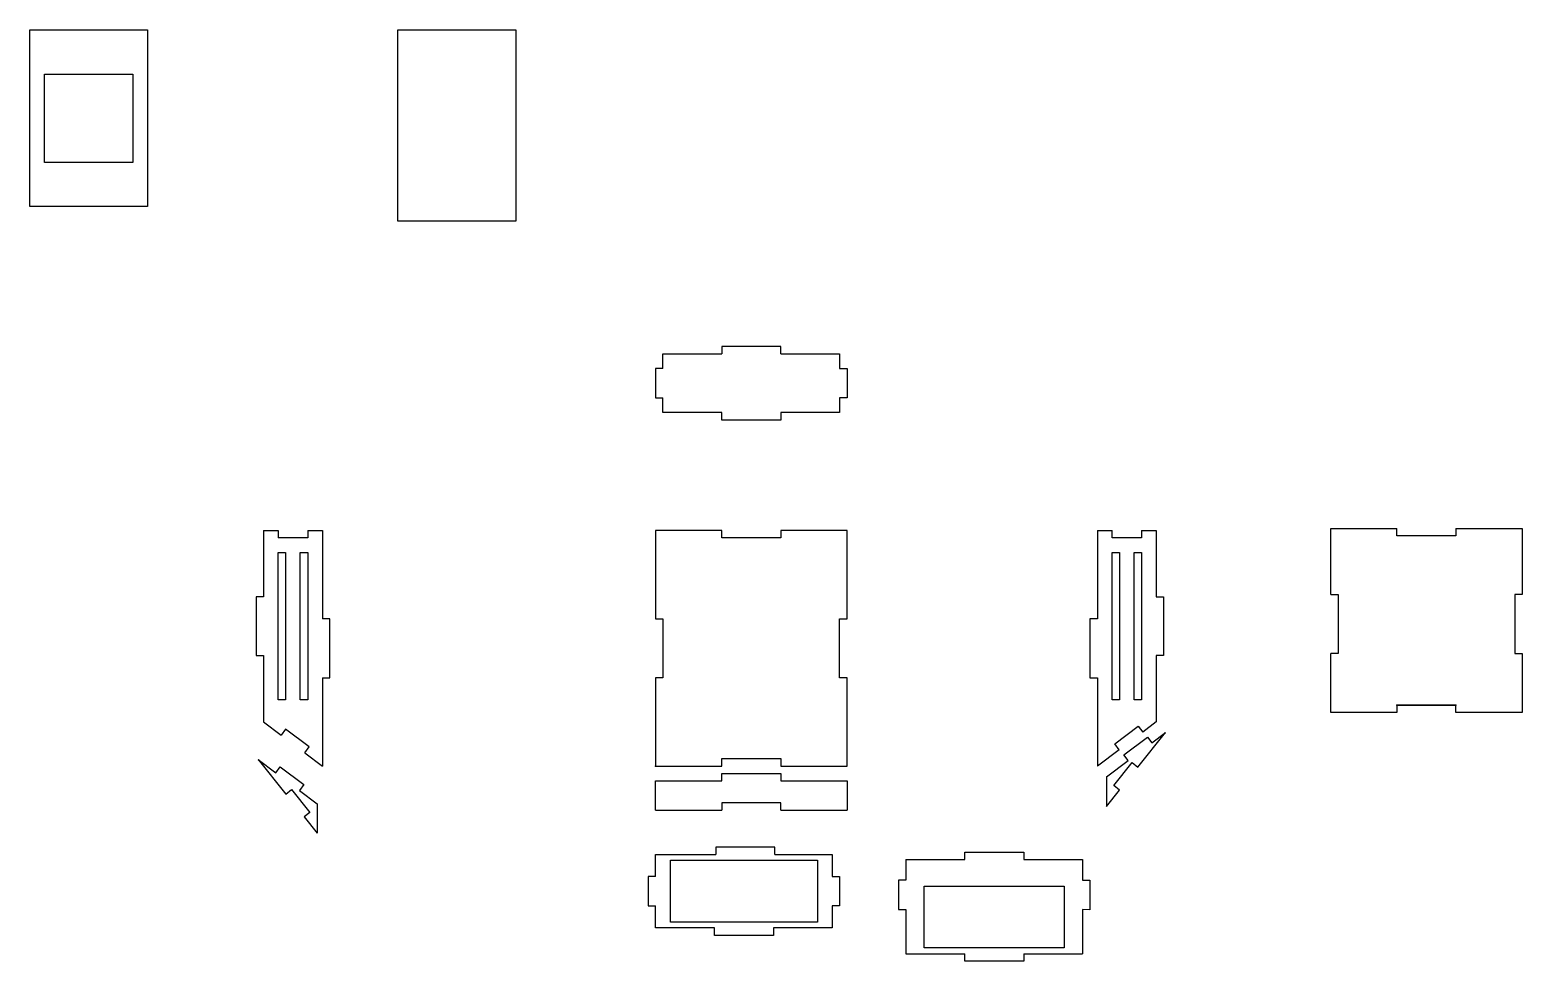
# Model space of a CAD drawing. Header units: centimetres. Extents: x -42 to 59, y -13 to 50.
import ezdxf

# ---------------------------------------------------------------- set-up
doc = ezdxf.new("R2010")
doc.units = ezdxf.units.CM
doc.header["$MEASUREMENT"] = 0
for name, color, linetype in [('Updated1 v7_Sketch1', 7, 'Continuous'), ('Updated1 v7_Sketch2', 7, 'Continuous'), ('Updated1 v7_Sketch3', 7, 'Continuous'), ('Updated1 v7_Sketch4', 7, 'Continuous'), ('Updated1 v7_Sketch5', 7, 'Continuous')]:
    doc.layers.add(name, color=color, linetype=linetype)

msp = doc.modelspace()

# ---------------------------------------------------------------- linework, layer by layer
at = {"layer": 'Updated1 v7_Sketch1'}
for p, q in [((8.5, 28.5), (4.5, 28.5)), ((4.5, 28.5), (4.5, 28)), ((8.5, 28), (8.5, 28.5)), ((0.5, 28), (4.5, 28)), ((0.5, 27), (0.5, 28)), ((8.5, 28), (12.5, 28)), ((12.5, 28), (12.5, 27)), ((0, 27), (0, 25)), ((0.5, 27), (0, 27)), ((12.5, 27), (13, 27)), ((13, 27), (13, 25)), ((0, 25), (0.5, 25)), ((0.5, 24), (0.5, 25)), ((13, 25), (12.5, 25)), ((12.5, 25), (12.5, 24)), ((4.5, 24), (0.5, 24)), ((4.5, 23.5), (4.5, 24)), ((8.5, 23.5), (4.5, 23.5)), ((8.5, 24), (8.5, 23.5)), ((12.5, 24), (8.5, 24)), ((-26.63, 16), (-25.63, 16)), ((-26.63, 16), (-26.63, 11.5)), ((-25.63, 16), (-25.63, 15.5)), ((-23.63, 15.5), (-25.63, 15.5)), ((-23.63, 16), (-22.63, 16)), ((-23.63, 16), (-23.63, 15.5)), ((-22.63, 16), (-22.63, 10)), ((4.5, 16), (0, 16)), ((0, 16), (0, 10)), ((4.5, 15.5), (4.5, 16)), ((8.5, 15.5), (4.5, 15.5)), ((8.5, 16), (8.5, 15.5)), ((13, 16), (8.5, 16)), ((13, 10), (13, 16)), ((30, 16), (31, 16)), ((30, 16), (30, 10)), ((31, 15.5), (31, 16)), ((33, 15.5), (31, 15.5)), ((33, 16), (34, 16)), ((33, 16), (33, 15.5)), ((34, 16), (34, 11.5)), ((45.85, 16.14), (50.35, 16.14)), ((45.85, 11.64), (45.85, 16.14)), ((50.35, 15.64), (50.35, 16.14)), ((54.35, 15.64), (50.35, 15.64)), ((54.35, 16.14), (54.35, 15.64)), ((54.35, 16.14), (58.85, 16.14)), ((58.85, 16.14), (58.85, 11.64)), ((-27.13, 11.5), (-27.13, 7.5)), ((-26.63, 11.5), (-27.13, 11.5)), ((34, 11.5), (34.5, 11.5)), ((34.5, 11.5), (34.5, 7.5)), ((45.85, 11.64), (46.35, 11.64)), ((46.35, 11.64), (46.35, 7.64)), ((58.85, 11.64), (58.35, 11.64)), ((58.35, 11.64), (58.35, 7.64)), ((-22.13, 10), (-22.63, 10)), ((-22.13, 6), (-22.13, 10)), ((0, 10), (0.5, 10)), ((0.5, 10), (0.5, 6)), ((12.5, 6), (12.5, 10)), ((12.5, 10), (13, 10)), ((29.5, 10), (29.5, 6)), ((30, 10), (29.5, 10)), ((-27.13, 7.5), (-26.63, 7.5)), ((-26.63, 7.5), (-26.63, 3)), ((34, 7.5), (34, 3)), ((34.5, 7.5), (34, 7.5)), ((46.35, 7.64), (45.85, 7.64)), ((45.85, 3.64), (45.85, 7.64)), ((58.35, 7.64), (58.85, 7.64)), ((58.85, 7.64), (58.85, 3.64)), ((-22.63, 6), (-22.13, 6)), ((-22.63, 6), (-22.63, 0)), ((0, 6), (0, 0)), ((0.5, 6), (0, 6)), ((13, 6), (12.5, 6)), ((13, 0), (13, 6)), ((29.5, 6), (30, 6)), ((30, 6), (30, 0)), ((50.35, 4.14), (50.35, 3.64)), ((54.35, 4.14), (50.35, 4.14)), ((54.35, 3.64), (54.35, 4.14)), ((50.35, 3.64), (45.85, 3.64)), ((58.85, 3.64), (54.35, 3.64)), ((-26.63, 3), (-25.43, 2.1)), ((-25.13, 2.5), (-25.43, 2.1)), ((-23.53, 1.3), (-25.13, 2.5)), ((31.18, 1.51), (32.78, 2.71)), ((32.78, 2.71), (33.08, 2.31)), ((34, 3), (33.08, 2.31)), ((-23.83, 0.9), (-23.53, 1.3)), ((31.48, 1.11), (30, 0)), ((31.48, 1.11), (31.18, 1.51)), ((-23.83, 0.9), (-22.63, 0)), ((0, 0), (4.5, 0)), ((4.5, 0.5), (8.5, 0.5)), ((4.5, 0), (4.5, 0.5)), ((8.5, 0.5), (8.5, 0)), ((8.5, 0), (13, 0)), ((0, -6), (4.09, -6)), ((0, -7.5), (0, -6)), ((4.09, -5.5), (4.09, -6)), ((8.09, -5.5), (4.09, -5.5)), ((8.09, -6), (8.09, -5.5)), ((8.09, -6), (12, -6)), ((12, -6), (12, -7.5)), ((0, -7.5), (-0.5, -7.5)), ((-0.5, -7.5), (-0.5, -9.5)), ((12, -7.5), (12.5, -7.5)), ((12.5, -7.5), (12.5, -9.5)), ((-0.5, -9.5), (0, -9.5)), ((0, -11), (0, -9.5)), ((12, -9.5), (12, -11)), ((12.5, -9.5), (12, -9.5)), ((4, -11), (0, -11)), ((4, -11.5), (4, -11)), ((12, -11), (8, -11)), ((8, -11), (8, -11.5)), ((8, -11.5), (4, -11.5))]:
    msp.add_line(p, q, dxfattribs=at)
msp.add_point((0, 0), dxfattribs=at)
at = {"layer": 'Updated1 v7_Sketch2'}
msp.add_point((0, 0), dxfattribs=at)
at = {"layer": 'Updated1 v7_Sketch3'}
for p, q in [((-42.5, 50), (-34.5, 50)), ((-42.5, 38), (-42.5, 50)), ((-34.5, 50), (-34.5, 38)), ((-17.5, 37), (-17.5, 50)), ((-17.5, 50), (-9.5, 50)), ((-9.5, 50), (-9.5, 37)), ((-41.5, 41), (-41.5, 47)), ((-41.5, 47), (-35.5, 47)), ((-35.5, 47), (-35.5, 41)), ((-35.5, 41), (-41.5, 41)), ((-34.5, 38), (-42.5, 38)), ((-9.5, 37), (-17.5, 37))]:
    msp.add_line(p, q, dxfattribs=at)
msp.add_point((0, 0), dxfattribs=at)
at = {"layer": 'Updated1 v7_Sketch4'}
for p, q in [((-26.63, 16), (-26.63, 11.5)), ((-23.63, 15.5), (-25.63, 15.5)), ((30, 16), (30, 10)), ((33, 15.5), (31, 15.5)), ((-25.63, 14.5), (-25.13, 14.5)), ((-25.63, 4.5), (-25.63, 14.5)), ((-25.13, 14.5), (-25.13, 4.5)), ((-24.13, 4.5), (-24.13, 14.5)), ((-24.13, 14.5), (-23.63, 14.5)), ((-23.63, 14.5), (-23.63, 4.5)), ((31, 4.5), (31, 14.5)), ((31, 14.5), (31.5, 14.5)), ((31.5, 14.5), (31.5, 4.5)), ((32.5, 14.5), (33, 14.5)), ((32.5, 4.5), (32.5, 14.5)), ((33, 14.5), (33, 4.5)), ((45.85, 3.64), (45.85, 7.64)), ((58.85, 7.64), (58.85, 3.64)), ((-25.13, 4.5), (-25.63, 4.5)), ((-23.63, 4.5), (-24.13, 4.5)), ((31.5, 4.5), (31, 4.5)), ((33, 4.5), (32.5, 4.5)), ((50.35, 4.14), (54.35, 4.14)), ((0, -6), (4.09, -6)), ((0, -7.5), (0, -6)), ((1, -6.4), (11, -6.4)), ((1, -10.6), (1, -6.4)), ((11, -6.4), (11, -10.6)), ((11, -10.6), (1, -10.6))]:
    msp.add_line(p, q, dxfattribs=at)
for p in [(50.35, 4.14), (54.35, 4.14), (0, 0)]:
    msp.add_point(p, dxfattribs=at)
at = {"layer": 'Updated1 v7_Sketch5'}
for p, q in [((-26.63, 3), (-25.43, 2.1)), ((-25.13, 2.5), (-25.43, 2.1)), ((-23.53, 1.3), (-25.13, 2.5)), ((31.18, 1.51), (32.78, 2.71)), ((32.75, -0.08), (34.62, 2.27)), ((34, 3), (33.08, 2.31)), ((33.7, 1.58), (34.62, 2.27)), ((-23.83, 0.9), (-23.53, 1.3)), ((31.48, 1.11), (30, 0)), ((31.8, 0.77), (33.4, 1.97)), ((33.4, 1.97), (33.7, 1.58)), ((-26.99, 0.44), (-25.79, -0.46)), ((-26.99, 0.44), (-25.12, -1.9)), ((-23.83, 0.9), (-22.63, 0)), ((30.62, -0.74), (32.1, 0.37)), ((31.11, -1.33), (32.36, 0.23)), ((32.1, 0.37), (31.8, 0.77)), ((32.36, 0.23), (32.75, -0.08)), ((-25.79, -0.46), (-25.49, -0.06)), ((-25.49, -0.06), (-23.89, -1.26)), ((0, -3), (0, -1)), ((0, -1), (4.5, -1)), ((4.5, -1), (4.5, -0.5)), ((4.5, -0.5), (8.5, -0.5)), ((8.5, -0.5), (8.5, -1)), ((8.5, -1), (13, -1)), ((13, -1), (13, -3)), ((30.62, -0.74), (30.62, -2.74)), ((-25.12, -1.9), (-24.73, -1.59)), ((-24.73, -1.59), (-23.48, -3.15)), ((-23.89, -1.26), (-24.19, -1.66)), ((-24.19, -1.66), (-22.99, -2.56)), ((30.62, -2.74), (31.5, -1.64)), ((31.5, -1.64), (31.11, -1.33)), ((-22.99, -2.56), (-22.99, -4.56)), ((0, -3), (4.5, -3)), ((8.5, -2.5), (4.5, -2.5)), ((4.5, -2.5), (4.5, -3)), ((8.5, -3), (8.5, -2.5)), ((8.5, -3), (13, -3)), ((-23.48, -3.15), (-23.87, -3.46)), ((-23.87, -3.46), (-22.99, -4.56)), ((21, -5.85), (25, -5.85)), ((21, -6.35), (21, -5.85)), ((25, -5.85), (25, -6.35)), ((17, -6.35), (21, -6.35)), ((17, -6.35), (17, -7.75)), ((25, -6.35), (29, -6.35)), ((29, -6.35), (29, -7.76)), ((16.5, -7.75), (16.5, -9.75)), ((17, -7.75), (16.5, -7.75)), ((29, -7.76), (29.5, -7.76)), ((29.5, -7.76), (29.5, -9.76)), ((18.25, -8.15), (27.75, -8.15)), ((18.25, -12.35), (18.25, -8.15)), ((27.75, -8.15), (27.75, -12.35)), ((16.5, -9.75), (17, -9.75)), ((17, -9.75), (17, -12.75)), ((29.5, -9.76), (29, -9.75)), ((29, -9.75), (29, -12.75)), ((17, -12.75), (21, -12.75)), ((27.75, -12.35), (18.25, -12.35)), ((21, -13.25), (21, -12.75)), ((25, -12.75), (29, -12.75)), ((25, -12.75), (25, -13.25)), ((25, -13.25), (21, -13.25))]:
    msp.add_line(p, q, dxfattribs=at)
msp.add_point((0, 0), dxfattribs=at)

doc.saveas('drawing.dxf')
